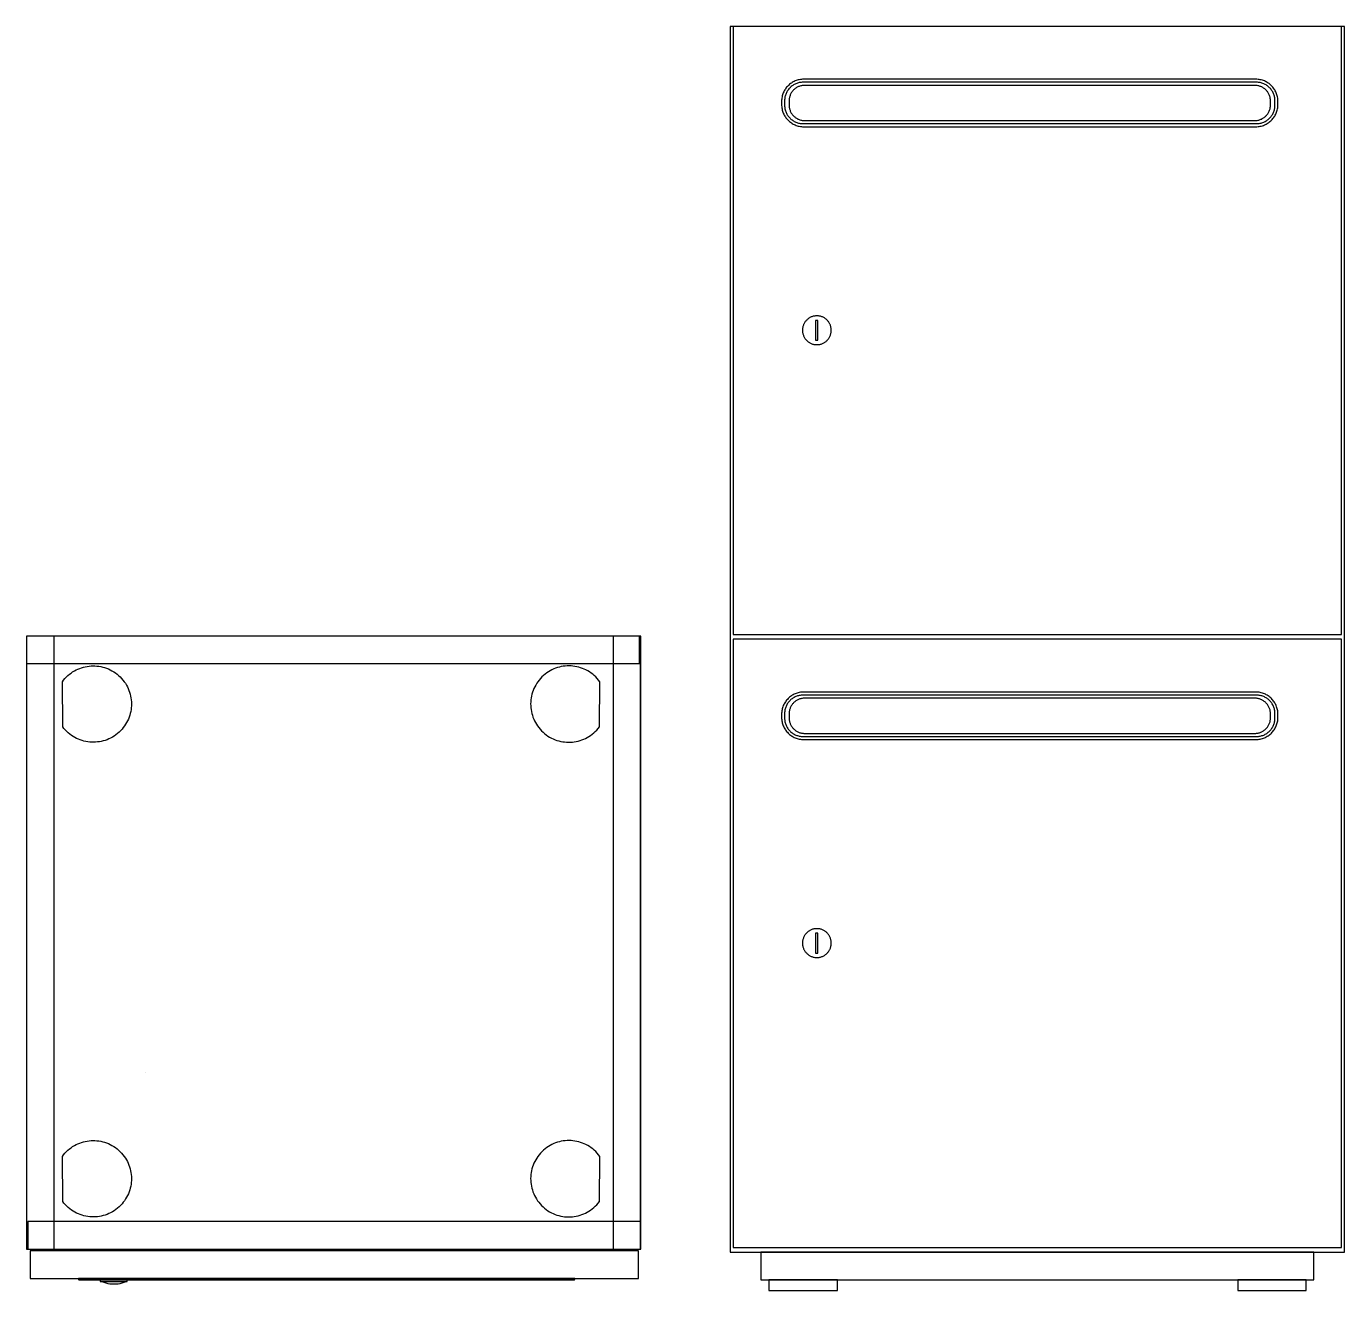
# Model space of a CAD drawing. Header units: millimetres. Extents: x 1075 to 13200, y 678 to 7235.
# Drawn here: x 3170 to 4030, y 5460 to 6285 of the extents above; entities that cross this region are included whole.
import ezdxf

# ---------------------------------------------------------------- set-up
doc = ezdxf.new("R2010")
doc.units = ezdxf.units.MM

msp = doc.modelspace()

# ---------------------------------------------------------------- linework, layer by layer
at = {"color": 0}
for points in [[(3570.6, 5886.94), (3169.6, 5886.94), (3169.6, 5486.94), (3570.6, 5486.94)], [(3187.7, 5886.94), (3169.7, 5886.94), (3169.7, 5486.94), (3187.7, 5486.94)], [(3569.7, 5886.94), (3169.7, 5886.94), (3169.7, 5869.14), (3569.7, 5869.14)], [(3187.64, 5886.94), (3169.7, 5886.94), (3169.7, 5487.02), (3187.64, 5487.02)], [(3570.53, 5887), (3552.53, 5887), (3552.53, 5487), (3570.53, 5487)], [(3570.6, 5886.94), (3552.6, 5886.94), (3552.6, 5486.94), (3570.6, 5486.94)], [(3193.08, 5857.32), (3193.91, 5858.41), (3194.79, 5859.44), (3195.72, 5860.41), (3196.69, 5861.32), (3197.69, 5862.17), (3198.74, 5862.96), (3199.81, 5863.69), (3200.92, 5864.36), (3202.05, 5864.97), (3203.21, 5865.51), (3204.4, 5866), (3205.6, 5866.42), (3206.82, 5866.78), (3208.06, 5867.07), (3209.31, 5867.31), (3210.57, 5867.48), (3211.83, 5867.58), (3213.1, 5867.62), (3214.37, 5867.6), (3215.65, 5867.51), (3216.91, 5867.36), (3218.17, 5867.14), (3219.42, 5866.86), (3220.66, 5866.51), (3221.89, 5866.1), (3223.1, 5865.62), (3224.28, 5865.07), (3225.45, 5864.46), (3226.59, 5863.78), (3227.7, 5863.03), (3228.79, 5862.21), (3229.83, 5861.33), (3230.83, 5860.39), (3231.77, 5859.41), (3232.64, 5858.39), (3233.45, 5857.33), (3234.2, 5856.25), (3234.88, 5855.13), (3235.5, 5853.98), (3236.05, 5852.82), (3236.54, 5851.62), (3236.96, 5850.41), (3237.33, 5849.19), (3237.62, 5847.95), (3237.86, 5846.7), (3238.03, 5845.44), (3238.13, 5844.17), (3238.17, 5842.9), (3238.15, 5841.63), (3238.06, 5840.36), (3237.91, 5839.1), (3237.7, 5837.85), (3237.42, 5836.6), (3237.07, 5835.37), (3236.67, 5834.15), (3236.2, 5832.96), (3235.66, 5831.78), (3235.06, 5830.63), (3234.4, 5829.5), (3233.67, 5828.4), (3232.87, 5827.33), (3232.02, 5826.3), (3231.09, 5825.31), (3230.11, 5824.35), (3229.07, 5823.45), (3228, 5822.62), (3226.9, 5821.86), (3225.77, 5821.16), (3224.61, 5820.53), (3223.43, 5819.96), (3222.23, 5819.46), (3221.01, 5819.03), (3219.78, 5818.66), (3218.53, 5818.36), (3217.28, 5818.13), (3216.01, 5817.96), (3214.74, 5817.85), (3213.47, 5817.81), (3212.2, 5817.83), (3210.94, 5817.92), (3209.67, 5818.07), (3208.42, 5818.28), (3207.18, 5818.56), (3205.95, 5818.9), (3204.74, 5819.31), (3203.55, 5819.77), (3202.38, 5820.3), (3201.24, 5820.89), (3200.12, 5821.54), (3199.04, 5822.26), (3197.98, 5823.03), (3196.96, 5823.87), (3195.98, 5824.76), (3195.04, 5825.72), (3194.15, 5826.74), (3193.3, 5827.82)], [(3543.83, 5857.32), (3542.99, 5858.41), (3542.11, 5859.44), (3541.19, 5860.41), (3540.22, 5861.32), (3539.21, 5862.17), (3538.17, 5862.96), (3537.1, 5863.69), (3535.99, 5864.36), (3534.85, 5864.97), (3533.69, 5865.51), (3532.51, 5866), (3531.31, 5866.42), (3530.08, 5866.78), (3528.85, 5867.07), (3527.6, 5867.31), (3526.34, 5867.48), (3525.07, 5867.58), (3523.8, 5867.62), (3522.53, 5867.6), (3521.26, 5867.51), (3520, 5867.36), (3518.74, 5867.14), (3517.49, 5866.86), (3516.24, 5866.51), (3515.02, 5866.1), (3513.81, 5865.62), (3512.62, 5865.07), (3511.46, 5864.46), (3510.32, 5863.78), (3509.2, 5863.03), (3508.12, 5862.21), (3507.07, 5861.33), (3506.07, 5860.39), (3505.14, 5859.41), (3504.26, 5858.39), (3503.45, 5857.33), (3502.71, 5856.25), (3502.03, 5855.13), (3501.41, 5853.98), (3500.86, 5852.82), (3500.37, 5851.62), (3499.94, 5850.41), (3499.58, 5849.19), (3499.28, 5847.95), (3499.05, 5846.7), (3498.88, 5845.44), (3498.78, 5844.17), (3498.74, 5842.9), (3498.76, 5841.63), (3498.84, 5840.36), (3498.99, 5839.1), (3499.21, 5837.85), (3499.49, 5836.6), (3499.83, 5835.37), (3500.24, 5834.15), (3500.71, 5832.96), (3501.25, 5831.78), (3501.85, 5830.63), (3502.51, 5829.5), (3503.24, 5828.4), (3504.03, 5827.33), (3504.89, 5826.3), (3505.81, 5825.31), (3506.8, 5824.35), (3507.84, 5823.45), (3508.91, 5822.62), (3510.01, 5821.86), (3511.14, 5821.16), (3512.29, 5820.53), (3513.47, 5819.96), (3514.67, 5819.46), (3515.89, 5819.03), (3517.13, 5818.66), (3518.37, 5818.36), (3519.63, 5818.13), (3520.9, 5817.96), (3522.16, 5817.85), (3523.44, 5817.81), (3524.71, 5817.83), (3525.97, 5817.92), (3527.23, 5818.07), (3528.49, 5818.28), (3529.73, 5818.56), (3530.95, 5818.9), (3532.16, 5819.31), (3533.35, 5819.77), (3534.52, 5820.3), (3535.67, 5820.89), (3536.78, 5821.54), (3537.87, 5822.26), (3538.92, 5823.03), (3539.94, 5823.87), (3540.92, 5824.76), (3541.86, 5825.72), (3542.76, 5826.74), (3543.61, 5827.82)], [(3193.08, 5547.5), (3193.91, 5548.59), (3194.79, 5549.62), (3195.72, 5550.59), (3196.69, 5551.5), (3197.69, 5552.35), (3198.74, 5553.14), (3199.81, 5553.87), (3200.92, 5554.54), (3202.05, 5555.15), (3203.21, 5555.69), (3204.4, 5556.18), (3205.6, 5556.6), (3206.82, 5556.96), (3208.06, 5557.25), (3209.31, 5557.48), (3210.57, 5557.65), (3211.83, 5557.76), (3213.1, 5557.8), (3214.37, 5557.78), (3215.65, 5557.69), (3216.91, 5557.54), (3218.17, 5557.32), (3219.42, 5557.04), (3220.66, 5556.69), (3221.89, 5556.28), (3223.1, 5555.8), (3224.28, 5555.25), (3225.45, 5554.63), (3226.59, 5553.95), (3227.7, 5553.2), (3228.79, 5552.39), (3229.83, 5551.5), (3230.83, 5550.56), (3231.77, 5549.58), (3232.64, 5548.56), (3233.45, 5547.51), (3234.2, 5546.42), (3234.88, 5545.31), (3235.5, 5544.16), (3236.05, 5542.99), (3236.54, 5541.8), (3236.96, 5540.59), (3237.33, 5539.37), (3237.62, 5538.13), (3237.86, 5536.87), (3238.03, 5535.61), (3238.13, 5534.35), (3238.17, 5533.08), (3238.15, 5531.81), (3238.06, 5530.54), (3237.91, 5529.28), (3237.7, 5528.02), (3237.42, 5526.78), (3237.07, 5525.55), (3236.67, 5524.33), (3236.2, 5523.13), (3235.66, 5521.96), (3235.06, 5520.8), (3234.4, 5519.68), (3233.67, 5518.58), (3232.87, 5517.51), (3232.02, 5516.48), (3231.09, 5515.49), (3230.11, 5514.53), (3229.07, 5513.63), (3228, 5512.8), (3226.9, 5512.03), (3225.77, 5511.34), (3224.61, 5510.7), (3223.43, 5510.14), (3222.23, 5509.64), (3221.01, 5509.21), (3219.78, 5508.84), (3218.53, 5508.54), (3217.28, 5508.31), (3216.01, 5508.13), (3214.74, 5508.03), (3213.47, 5507.99), (3212.2, 5508.01), (3210.94, 5508.1), (3209.67, 5508.25), (3208.42, 5508.46), (3207.18, 5508.74), (3205.95, 5509.08), (3204.74, 5509.48), (3203.55, 5509.95), (3202.38, 5510.48), (3201.24, 5511.07), (3200.12, 5511.72), (3199.04, 5512.43), (3197.98, 5513.21), (3196.96, 5514.04), (3195.98, 5514.94), (3195.04, 5515.9), (3194.15, 5516.92), (3193.3, 5517.99)], [(3543.83, 5547.5), (3542.99, 5548.59), (3542.11, 5549.62), (3541.19, 5550.59), (3540.22, 5551.5), (3539.21, 5552.35), (3538.17, 5553.14), (3537.1, 5553.87), (3535.99, 5554.54), (3534.85, 5555.15), (3533.69, 5555.69), (3532.51, 5556.18), (3531.31, 5556.6), (3530.08, 5556.96), (3528.85, 5557.25), (3527.6, 5557.48), (3526.34, 5557.65), (3525.07, 5557.76), (3523.8, 5557.8), (3522.53, 5557.78), (3521.26, 5557.69), (3520, 5557.54), (3518.74, 5557.32), (3517.49, 5557.04), (3516.24, 5556.69), (3515.02, 5556.28), (3513.81, 5555.8), (3512.62, 5555.25), (3511.46, 5554.63), (3510.32, 5553.95), (3509.2, 5553.2), (3508.12, 5552.39), (3507.07, 5551.5), (3506.07, 5550.56), (3505.14, 5549.58), (3504.26, 5548.56), (3503.45, 5547.51), (3502.71, 5546.42), (3502.03, 5545.31), (3501.41, 5544.16), (3500.86, 5542.99), (3500.37, 5541.8), (3499.94, 5540.59), (3499.58, 5539.37), (3499.28, 5538.13), (3499.05, 5536.87), (3498.88, 5535.61), (3498.78, 5534.35), (3498.74, 5533.08), (3498.76, 5531.81), (3498.84, 5530.54), (3498.99, 5529.28), (3499.21, 5528.02), (3499.49, 5526.78), (3499.83, 5525.55), (3500.24, 5524.33), (3500.71, 5523.13), (3501.25, 5521.96), (3501.85, 5520.8), (3502.51, 5519.68), (3503.24, 5518.58), (3504.03, 5517.51), (3504.89, 5516.48), (3505.81, 5515.49), (3506.8, 5514.53), (3507.84, 5513.63), (3508.91, 5512.8), (3510.01, 5512.03), (3511.14, 5511.34), (3512.29, 5510.7), (3513.47, 5510.14), (3514.67, 5509.64), (3515.89, 5509.21), (3517.13, 5508.84), (3518.37, 5508.54), (3519.63, 5508.31), (3520.9, 5508.13), (3522.16, 5508.03), (3523.44, 5507.99), (3524.71, 5508.01), (3525.97, 5508.1), (3527.23, 5508.25), (3528.49, 5508.46), (3529.73, 5508.74), (3530.95, 5509.08), (3532.16, 5509.48), (3533.35, 5509.95), (3534.52, 5510.48), (3535.67, 5511.07), (3536.78, 5511.72), (3537.87, 5512.43), (3538.92, 5513.21), (3539.94, 5514.04), (3540.92, 5514.94), (3541.86, 5515.9), (3542.76, 5516.92), (3543.61, 5517.99)], [(3570.6, 5504.94), (3170.6, 5504.94), (3170.6, 5486.94), (3570.6, 5486.94)], [(3569.04, 5485.85), (3172.04, 5485.85), (3172.04, 5467.85), (3569.04, 5467.85)], [(3527.54, 5467.88), (3203.55, 5467.88), (3203.55, 5467.42), (3203.55, 5467.39), (3203.56, 5467.36), (3203.56, 5467.34), (3203.56, 5467.31), (3203.57, 5467.29), (3203.58, 5467.26), (3203.58, 5467.24), (3203.59, 5467.21), (3203.6, 5467.19), (3203.62, 5467.17), (3203.63, 5467.15), (3203.64, 5467.13), (3203.66, 5467.1), (3203.67, 5467.09), (3203.69, 5467.07), (3203.71, 5467.05), (3203.72, 5467.03), (3203.74, 5467.01), (3203.76, 5467), (3203.78, 5466.98), (3203.8, 5466.97), (3203.82, 5466.96), (3203.85, 5466.95), (3203.87, 5466.94), (3203.89, 5466.93), (3203.92, 5466.92), (3203.94, 5466.91), (3203.97, 5466.91), (3203.99, 5466.9), (3204.02, 5466.9), (3204.05, 5466.9), (3204.07, 5466.9), (3527.02, 5466.9), (3527.04, 5466.9), (3527.07, 5466.9), (3527.1, 5466.9), (3527.12, 5466.91), (3527.15, 5466.91), (3527.17, 5466.92), (3527.2, 5466.93), (3527.22, 5466.94), (3527.24, 5466.95), (3527.26, 5466.96), (3527.29, 5466.97), (3527.31, 5466.98), (3527.33, 5467), (3527.35, 5467.01), (3527.37, 5467.03), (3527.38, 5467.05), (3527.4, 5467.07), (3527.42, 5467.09), (3527.43, 5467.1), (3527.45, 5467.13), (3527.46, 5467.15), (3527.47, 5467.17), (3527.49, 5467.19), (3527.49, 5467.21), (3527.5, 5467.24), (3527.51, 5467.26), (3527.52, 5467.29), (3527.53, 5467.31), (3527.53, 5467.34), (3527.53, 5467.36), (3527.53, 5467.39), (3527.54, 5467.42)], [(3235.33, 5466.91), (3217.81, 5466.91), (3217.81, 5465.76), (3235.33, 5465.76)]]:
    msp.add_lwpolyline(points, close=True, dxfattribs=at)
msp.add_lwpolyline([(3218.79, 5465.76), (3220.06, 5465.3), (3221.36, 5464.91), (3222.67, 5464.61), (3224.01, 5464.4), (3225.36, 5464.27), (3226.71, 5464.22), (3228.06, 5464.26), (3229.41, 5464.39), (3230.74, 5464.6), (3232.06, 5464.9), (3233.36, 5465.28), (3234.63, 5465.74)], dxfattribs=at)
for points in [[(4029.99, 6285.05, 0), (3628.99, 6285.05, 0), (3628.99, 5485.05, 0), (4029.99, 5485.05, 0)], [(4027.99, 6285.05, 0), (3630.99, 6285.05, 0), (3630.99, 5888.05, 0), (4027.99, 5888.05, 0)], [(3986.49, 6236.03, 0), (3986.47, 6236.77, 0), (3986.41, 6237.51, 0), (3986.32, 6238.23, 0), (3986.19, 6238.95, 0), (3986.03, 6239.65, 0), (3985.83, 6240.34, 0), (3985.61, 6241.01, 0), (3985.35, 6241.67, 0), (3985.05, 6242.32, 0), (3984.73, 6242.94, 0), (3984.38, 6243.55, 0), (3984.01, 6244.14, 0), (3983.6, 6244.71, 0), (3983.17, 6245.26, 0), (3982.71, 6245.79, 0), (3982.23, 6246.29, 0), (3981.73, 6246.77, 0), (3981.2, 6247.23, 0), (3980.65, 6247.66, 0), (3980.08, 6248.06, 0), (3979.49, 6248.44, 0), (3978.88, 6248.79, 0), (3978.26, 6249.11, 0), (3977.62, 6249.4, 0), (3976.96, 6249.66, 0), (3976.28, 6249.89, 0), (3975.59, 6250.09, 0), (3974.89, 6250.25, 0), (3974.18, 6250.38, 0), (3973.45, 6250.47, 0), (3972.71, 6250.53, 0), (3971.97, 6250.55, 0), (3677.01, 6250.55, 0), (3676.26, 6250.53, 0), (3675.52, 6250.47, 0), (3674.8, 6250.38, 0), (3674.08, 6250.25, 0), (3673.38, 6250.09, 0), (3672.69, 6249.89, 0), (3672.02, 6249.66, 0), (3671.36, 6249.4, 0), (3670.72, 6249.11, 0), (3670.09, 6248.79, 0), (3669.48, 6248.44, 0), (3668.89, 6248.06, 0), (3668.32, 6247.66, 0), (3667.77, 6247.23, 0), (3667.25, 6246.77, 0), (3666.74, 6246.29, 0), (3666.26, 6245.79, 0), (3665.81, 6245.26, 0), (3665.37, 6244.71, 0), (3664.97, 6244.14, 0), (3664.59, 6243.55, 0), (3664.24, 6242.94, 0), (3663.92, 6242.32, 0), (3663.63, 6241.67, 0), (3663.37, 6241.01, 0), (3663.14, 6240.34, 0), (3662.95, 6239.65, 0), (3662.78, 6238.95, 0), (3662.65, 6238.23, 0), (3662.56, 6237.51, 0), (3662.51, 6236.77, 0), (3662.49, 6236.03, 0), (3662.49, 6234.07, 0), (3662.51, 6233.32, 0), (3662.56, 6232.58, 0), (3662.65, 6231.86, 0), (3662.78, 6231.14, 0), (3662.95, 6230.44, 0), (3663.14, 6229.75, 0), (3663.37, 6229.08, 0), (3663.63, 6228.42, 0), (3663.92, 6227.77, 0), (3664.24, 6227.15, 0), (3664.59, 6226.54, 0), (3664.97, 6225.95, 0), (3665.37, 6225.38, 0), (3665.81, 6224.83, 0), (3666.26, 6224.31, 0), (3666.74, 6223.8, 0), (3667.25, 6223.32, 0), (3667.77, 6222.86, 0), (3668.32, 6222.43, 0), (3668.89, 6222.03, 0), (3669.48, 6221.65, 0), (3670.09, 6221.3, 0), (3670.72, 6220.98, 0), (3671.36, 6220.69, 0), (3672.02, 6220.43, 0), (3672.69, 6220.2, 0), (3673.38, 6220, 0), (3674.08, 6219.84, 0), (3674.8, 6219.71, 0), (3675.52, 6219.62, 0), (3676.26, 6219.56, 0), (3677.01, 6219.55, 0), (3971.97, 6219.55, 0), (3972.71, 6219.56, 0), (3973.45, 6219.62, 0), (3974.18, 6219.71, 0), (3974.89, 6219.84, 0), (3975.59, 6220, 0), (3976.28, 6220.2, 0), (3976.96, 6220.43, 0), (3977.62, 6220.69, 0), (3978.26, 6220.98, 0), (3978.88, 6221.3, 0), (3979.49, 6221.65, 0), (3980.08, 6222.03, 0), (3980.65, 6222.43, 0), (3981.2, 6222.86, 0), (3981.73, 6223.32, 0), (3982.23, 6223.8, 0), (3982.71, 6224.31, 0), (3983.17, 6224.83, 0), (3983.6, 6225.38, 0), (3984.01, 6225.95, 0), (3984.38, 6226.54, 0), (3984.73, 6227.15, 0), (3985.05, 6227.77, 0), (3985.35, 6228.42, 0), (3985.61, 6229.08, 0), (3985.83, 6229.75, 0), (3986.03, 6230.44, 0), (3986.19, 6231.14, 0), (3986.32, 6231.86, 0), (3986.41, 6232.58, 0), (3986.47, 6233.32, 0), (3986.49, 6234.07, 0)], [(3984.49, 6236.55, 0), (3984.47, 6237.16, 0), (3984.42, 6237.77, 0), (3984.35, 6238.37, 0), (3984.24, 6238.96, 0), (3984.11, 6239.54, 0), (3983.95, 6240.11, 0), (3983.76, 6240.67, 0), (3983.54, 6241.21, 0), (3983.3, 6241.75, 0), (3983.04, 6242.26, 0), (3982.75, 6242.77, 0), (3982.44, 6243.25, 0), (3982.1, 6243.72, 0), (3981.74, 6244.18, 0), (3981.37, 6244.61, 0), (3980.97, 6245.03, 0), (3980.55, 6245.43, 0), (3980.12, 6245.8, 0), (3979.66, 6246.16, 0), (3979.19, 6246.49, 0), (3978.71, 6246.81, 0), (3978.2, 6247.1, 0), (3977.69, 6247.36, 0), (3977.15, 6247.6, 0), (3976.61, 6247.82, 0), (3976.05, 6248.01, 0), (3975.48, 6248.17, 0), (3974.9, 6248.3, 0), (3974.31, 6248.41, 0), (3973.71, 6248.48, 0), (3973.1, 6248.53, 0), (3972.49, 6248.55, 0), (3676.49, 6248.55, 0), (3675.87, 6248.53, 0), (3675.26, 6248.48, 0), (3674.66, 6248.41, 0), (3674.07, 6248.3, 0), (3673.49, 6248.17, 0), (3672.92, 6248.01, 0), (3672.36, 6247.82, 0), (3671.82, 6247.6, 0), (3671.29, 6247.36, 0), (3670.77, 6247.1, 0), (3670.27, 6246.81, 0), (3669.78, 6246.49, 0), (3669.31, 6246.16, 0), (3668.86, 6245.8, 0), (3668.42, 6245.43, 0), (3668, 6245.03, 0), (3667.61, 6244.61, 0), (3667.23, 6244.18, 0), (3666.87, 6243.72, 0), (3666.54, 6243.25, 0), (3666.23, 6242.77, 0), (3665.94, 6242.26, 0), (3665.67, 6241.75, 0), (3665.43, 6241.21, 0), (3665.22, 6240.67, 0), (3665.03, 6240.11, 0), (3664.86, 6239.54, 0), (3664.73, 6238.96, 0), (3664.63, 6238.37, 0), (3664.55, 6237.77, 0), (3664.5, 6237.16, 0), (3664.49, 6236.55, 0), (3664.49, 6233.55, 0), (3664.5, 6232.93, 0), (3664.55, 6232.32, 0), (3664.63, 6231.72, 0), (3664.73, 6231.13, 0), (3664.86, 6230.55, 0), (3665.03, 6229.98, 0), (3665.22, 6229.42, 0), (3665.43, 6228.88, 0), (3665.67, 6228.35, 0), (3665.94, 6227.83, 0), (3666.23, 6227.33, 0), (3666.54, 6226.84, 0), (3666.87, 6226.37, 0), (3667.23, 6225.91, 0), (3667.61, 6225.48, 0), (3668, 6225.06, 0), (3668.42, 6224.66, 0), (3668.86, 6224.29, 0), (3669.31, 6223.93, 0), (3669.78, 6223.6, 0), (3670.27, 6223.28, 0), (3670.77, 6222.99, 0), (3671.29, 6222.73, 0), (3671.82, 6222.49, 0), (3672.36, 6222.27, 0), (3672.92, 6222.09, 0), (3673.49, 6221.92, 0), (3674.07, 6221.79, 0), (3674.66, 6221.68, 0), (3675.26, 6221.61, 0), (3675.87, 6221.56, 0), (3676.49, 6221.55, 0), (3972.49, 6221.55, 0), (3973.1, 6221.56, 0), (3973.71, 6221.61, 0), (3974.31, 6221.68, 0), (3974.9, 6221.79, 0), (3975.48, 6221.92, 0), (3976.05, 6222.09, 0), (3976.61, 6222.27, 0), (3977.15, 6222.49, 0), (3977.69, 6222.73, 0), (3978.2, 6222.99, 0), (3978.71, 6223.28, 0), (3979.19, 6223.6, 0), (3979.66, 6223.93, 0), (3980.12, 6224.29, 0), (3980.55, 6224.66, 0), (3980.97, 6225.06, 0), (3981.37, 6225.48, 0), (3981.74, 6225.91, 0), (3982.1, 6226.37, 0), (3982.44, 6226.84, 0), (3982.75, 6227.33, 0), (3983.04, 6227.83, 0), (3983.3, 6228.35, 0), (3983.54, 6228.88, 0), (3983.76, 6229.42, 0), (3983.95, 6229.98, 0), (3984.11, 6230.55, 0), (3984.24, 6231.13, 0), (3984.35, 6231.72, 0), (3984.42, 6232.32, 0), (3984.47, 6232.93, 0), (3984.49, 6233.55, 0)], [(3981.6, 6236.35, 0), (3981.58, 6236.87, 0), (3981.54, 6237.39, 0), (3981.48, 6237.9, 0), (3981.39, 6238.4, 0), (3981.28, 6238.89, 0), (3981.14, 6239.37, 0), (3980.98, 6239.84, 0), (3980.8, 6240.31, 0), (3980.59, 6240.76, 0), (3980.37, 6241.19, 0), (3980.12, 6241.62, 0), (3979.86, 6242.03, 0), (3979.57, 6242.43, 0), (3979.27, 6242.81, 0), (3978.95, 6243.18, 0), (3978.62, 6243.54, 0), (3978.26, 6243.87, 0), (3977.9, 6244.19, 0), (3977.51, 6244.49, 0), (3977.11, 6244.78, 0), (3976.7, 6245.04, 0), (3976.27, 6245.29, 0), (3975.84, 6245.51, 0), (3975.39, 6245.72, 0), (3974.92, 6245.9, 0), (3974.45, 6246.06, 0), (3973.97, 6246.2, 0), (3973.48, 6246.31, 0), (3972.98, 6246.4, 0), (3972.47, 6246.46, 0), (3971.95, 6246.5, 0), (3971.43, 6246.52, 0), (3677.54, 6246.52, 0), (3677.02, 6246.5, 0), (3676.5, 6246.46, 0), (3676, 6246.4, 0), (3675.5, 6246.31, 0), (3675, 6246.2, 0), (3674.52, 6246.06, 0), (3674.05, 6245.9, 0), (3673.59, 6245.72, 0), (3673.14, 6245.51, 0), (3672.7, 6245.29, 0), (3672.27, 6245.04, 0), (3671.86, 6244.78, 0), (3671.46, 6244.49, 0), (3671.08, 6244.19, 0), (3670.71, 6243.87, 0), (3670.36, 6243.54, 0), (3670.02, 6243.18, 0), (3669.7, 6242.81, 0), (3669.4, 6242.43, 0), (3669.12, 6242.03, 0), (3668.85, 6241.62, 0), (3668.61, 6241.19, 0), (3668.38, 6240.76, 0), (3668.18, 6240.31, 0), (3668, 6239.84, 0), (3667.84, 6239.37, 0), (3667.7, 6238.89, 0), (3667.58, 6238.4, 0), (3667.5, 6237.9, 0), (3667.43, 6237.39, 0), (3667.39, 6236.87, 0), (3667.38, 6236.35, 0), (3667.38, 6233.74, 0), (3667.39, 6233.22, 0), (3667.43, 6232.7, 0), (3667.5, 6232.19, 0), (3667.58, 6231.69, 0), (3667.7, 6231.2, 0), (3667.84, 6230.72, 0), (3668, 6230.25, 0), (3668.18, 6229.79, 0), (3668.38, 6229.33, 0), (3668.61, 6228.9, 0), (3668.85, 6228.47, 0), (3669.12, 6228.06, 0), (3669.4, 6227.66, 0), (3669.7, 6227.28, 0), (3670.02, 6226.91, 0), (3670.36, 6226.55, 0), (3670.71, 6226.22, 0), (3671.08, 6225.9, 0), (3671.46, 6225.6, 0), (3671.86, 6225.31, 0), (3672.27, 6225.05, 0), (3672.7, 6224.8, 0), (3673.14, 6224.58, 0), (3673.59, 6224.37, 0), (3674.05, 6224.19, 0), (3674.52, 6224.03, 0), (3675, 6223.9, 0), (3675.5, 6223.78, 0), (3676, 6223.69, 0), (3676.5, 6223.63, 0), (3677.02, 6223.59, 0), (3677.54, 6223.58, 0), (3971.43, 6223.58, 0), (3971.95, 6223.59, 0), (3972.47, 6223.63, 0), (3972.98, 6223.69, 0), (3973.48, 6223.78, 0), (3973.97, 6223.9, 0), (3974.45, 6224.03, 0), (3974.92, 6224.19, 0), (3975.39, 6224.37, 0), (3975.84, 6224.58, 0), (3976.27, 6224.8, 0), (3976.7, 6225.05, 0), (3977.11, 6225.31, 0), (3977.51, 6225.6, 0), (3977.9, 6225.9, 0), (3978.26, 6226.22, 0), (3978.62, 6226.55, 0), (3978.95, 6226.91, 0), (3979.27, 6227.28, 0), (3979.57, 6227.66, 0), (3979.86, 6228.06, 0), (3980.12, 6228.47, 0), (3980.37, 6228.9, 0), (3980.59, 6229.33, 0), (3980.8, 6229.79, 0), (3980.98, 6230.25, 0), (3981.14, 6230.72, 0), (3981.28, 6231.2, 0), (3981.39, 6231.69, 0), (3981.48, 6232.19, 0), (3981.54, 6232.7, 0), (3981.58, 6233.22, 0), (3981.6, 6233.74, 0)], [(3694.94, 6086.7, 0.48), (3694.92, 6087.18, 0.48), (3694.89, 6087.66, 0.48), (3694.83, 6088.13, 0.48), (3694.75, 6088.59, 0.48), (3694.64, 6089.05, 0.48), (3694.51, 6089.49, 0.48), (3694.37, 6089.93, 0.48), (3694.2, 6090.36, 0.48), (3694.01, 6090.77, 0.48), (3693.8, 6091.18, 0.48), (3693.57, 6091.57, 0.48), (3693.33, 6091.95, 0.48), (3693.07, 6092.32, 0.48), (3692.79, 6092.68, 0.48), (3692.49, 6093.02, 0.48), (3692.18, 6093.35, 0.48), (3691.85, 6093.66, 0.48), (3691.51, 6093.95, 0.48), (3691.16, 6094.23, 0.48), (3690.79, 6094.5, 0.48), (3690.41, 6094.74, 0.48), (3690.01, 6094.97, 0.48), (3689.61, 6095.17, 0.48), (3689.19, 6095.36, 0.48), (3688.76, 6095.53, 0.48), (3688.33, 6095.68, 0.48), (3687.88, 6095.81, 0.48), (3687.43, 6095.91, 0.48), (3686.96, 6095.99, 0.48), (3686.49, 6096.05, 0.48), (3686.02, 6096.09, 0.48), (3685.53, 6096.1, 0.48), (3685.05, 6096.09, 0.48), (3684.57, 6096.05, 0.48), (3684.1, 6095.99, 0.48), (3683.64, 6095.91, 0.48), (3683.18, 6095.81, 0.48), (3682.74, 6095.68, 0.48), (3682.3, 6095.53, 0.48), (3681.87, 6095.36, 0.48), (3681.46, 6095.17, 0.48), (3681.05, 6094.97, 0.48), (3680.66, 6094.74, 0.48), (3680.28, 6094.5, 0.48), (3679.91, 6094.23, 0.48), (3679.55, 6093.95, 0.48), (3679.21, 6093.66, 0.48), (3678.88, 6093.35, 0.48), (3678.57, 6093.02, 0.48), (3678.28, 6092.68, 0.48), (3678, 6092.32, 0.48), (3677.74, 6091.95, 0.48), (3677.49, 6091.57, 0.48), (3677.26, 6091.18, 0.48), (3677.06, 6090.77, 0.48), (3676.87, 6090.36, 0.48), (3676.7, 6089.93, 0.48), (3676.55, 6089.49, 0.48), (3676.42, 6089.05, 0.48), (3676.32, 6088.59, 0.48), (3676.24, 6088.13, 0.48), (3676.18, 6087.66, 0.48), (3676.14, 6087.18, 0.48), (3676.13, 6086.7, 0.48), (3676.14, 6086.22, 0.48), (3676.18, 6085.74, 0.48), (3676.24, 6085.27, 0.48), (3676.32, 6084.8, 0.48), (3676.42, 6084.35, 0.48), (3676.55, 6083.9, 0.48), (3676.7, 6083.47, 0.48), (3676.87, 6083.04, 0.48), (3677.06, 6082.62, 0.48), (3677.26, 6082.22, 0.48), (3677.49, 6081.82, 0.48), (3677.74, 6081.44, 0.48), (3678, 6081.07, 0.48), (3678.28, 6080.72, 0.48), (3678.57, 6080.38, 0.48), (3678.88, 6080.05, 0.48), (3679.21, 6079.74, 0.48), (3679.55, 6079.44, 0.48), (3679.91, 6079.16, 0.48), (3680.28, 6078.9, 0.48), (3680.66, 6078.66, 0.48), (3681.05, 6078.43, 0.48), (3681.46, 6078.22, 0.48), (3681.87, 6078.03, 0.48), (3682.3, 6077.87, 0.48), (3682.74, 6077.72, 0.48), (3683.18, 6077.59, 0.48), (3683.64, 6077.49, 0.48), (3684.1, 6077.4, 0.48), (3684.57, 6077.34, 0.48), (3685.05, 6077.31, 0.48), (3685.53, 6077.29, 0.48), (3686.02, 6077.31, 0.48), (3686.49, 6077.34, 0.48), (3686.96, 6077.4, 0.48), (3687.43, 6077.49, 0.48), (3687.88, 6077.59, 0.48), (3688.33, 6077.72, 0.48), (3688.76, 6077.87, 0.48), (3689.19, 6078.03, 0.48), (3689.61, 6078.22, 0.48), (3690.01, 6078.43, 0.48), (3690.41, 6078.66, 0.48), (3690.79, 6078.9, 0.48), (3691.16, 6079.16, 0.48), (3691.51, 6079.44, 0.48), (3691.85, 6079.74, 0.48), (3692.18, 6080.05, 0.48), (3692.49, 6080.38, 0.48), (3692.79, 6080.72, 0.48), (3693.07, 6081.07, 0.48), (3693.33, 6081.44, 0.48), (3693.57, 6081.82, 0.48), (3693.8, 6082.22, 0.48), (3694.01, 6082.62, 0.48), (3694.2, 6083.04, 0.48), (3694.37, 6083.47, 0.48), (3694.51, 6083.9, 0.48), (3694.64, 6084.35, 0.48), (3694.75, 6084.8, 0.48), (3694.83, 6085.27, 0.48), (3694.89, 6085.74, 0.48), (3694.92, 6086.22, 0.48)], [(3686.26, 6093.17, 0.48), (3684.67, 6093.17, 0.48), (3684.67, 6080.13, 0.48), (3686.26, 6080.13, 0.48)], [(4027.99, 5885.05, 0), (3630.99, 5885.05, 0), (3630.99, 5488.05, 0), (4027.99, 5488.05, 0)], [(3986.49, 5836.03, 0), (3986.47, 5836.77, 0), (3986.41, 5837.51, 0), (3986.32, 5838.23, 0), (3986.19, 5838.95, 0), (3986.03, 5839.65, 0), (3985.83, 5840.34, 0), (3985.61, 5841.01, 0), (3985.35, 5841.67, 0), (3985.05, 5842.32, 0), (3984.73, 5842.94, 0), (3984.38, 5843.55, 0), (3984.01, 5844.14, 0), (3983.6, 5844.71, 0), (3983.17, 5845.26, 0), (3982.71, 5845.79, 0), (3982.23, 5846.29, 0), (3981.73, 5846.77, 0), (3981.2, 5847.23, 0), (3980.65, 5847.66, 0), (3980.08, 5848.06, 0), (3979.49, 5848.44, 0), (3978.88, 5848.79, 0), (3978.26, 5849.11, 0), (3977.62, 5849.4, 0), (3976.96, 5849.66, 0), (3976.28, 5849.89, 0), (3975.59, 5850.09, 0), (3974.89, 5850.25, 0), (3974.18, 5850.38, 0), (3973.45, 5850.47, 0), (3972.71, 5850.53, 0), (3971.97, 5850.55, 0), (3677.01, 5850.55, 0), (3676.26, 5850.53, 0), (3675.52, 5850.47, 0), (3674.8, 5850.38, 0), (3674.08, 5850.25, 0), (3673.38, 5850.09, 0), (3672.69, 5849.89, 0), (3672.02, 5849.66, 0), (3671.36, 5849.4, 0), (3670.72, 5849.11, 0), (3670.09, 5848.79, 0), (3669.48, 5848.44, 0), (3668.89, 5848.06, 0), (3668.32, 5847.66, 0), (3667.77, 5847.23, 0), (3667.25, 5846.77, 0), (3666.74, 5846.29, 0), (3666.26, 5845.79, 0), (3665.81, 5845.26, 0), (3665.37, 5844.71, 0), (3664.97, 5844.14, 0), (3664.59, 5843.55, 0), (3664.24, 5842.94, 0), (3663.92, 5842.32, 0), (3663.63, 5841.67, 0), (3663.37, 5841.01, 0), (3663.14, 5840.34, 0), (3662.95, 5839.65, 0), (3662.78, 5838.95, 0), (3662.65, 5838.23, 0), (3662.56, 5837.51, 0), (3662.51, 5836.77, 0), (3662.49, 5836.03, 0), (3662.49, 5834.07, 0), (3662.51, 5833.32, 0), (3662.56, 5832.58, 0), (3662.65, 5831.86, 0), (3662.78, 5831.14, 0), (3662.95, 5830.44, 0), (3663.14, 5829.75, 0), (3663.37, 5829.08, 0), (3663.63, 5828.42, 0), (3663.92, 5827.77, 0), (3664.24, 5827.15, 0), (3664.59, 5826.54, 0), (3664.97, 5825.95, 0), (3665.37, 5825.38, 0), (3665.81, 5824.83, 0), (3666.26, 5824.31, 0), (3666.74, 5823.8, 0), (3667.25, 5823.32, 0), (3667.77, 5822.86, 0), (3668.32, 5822.43, 0), (3668.89, 5822.03, 0), (3669.48, 5821.65, 0), (3670.09, 5821.3, 0), (3670.72, 5820.98, 0), (3671.36, 5820.69, 0), (3672.02, 5820.43, 0), (3672.69, 5820.2, 0), (3673.38, 5820, 0), (3674.08, 5819.84, 0), (3674.8, 5819.71, 0), (3675.52, 5819.62, 0), (3676.26, 5819.56, 0), (3677.01, 5819.55, 0), (3971.97, 5819.55, 0), (3972.71, 5819.56, 0), (3973.45, 5819.62, 0), (3974.18, 5819.71, 0), (3974.89, 5819.84, 0), (3975.59, 5820, 0), (3976.28, 5820.2, 0), (3976.96, 5820.43, 0), (3977.62, 5820.69, 0), (3978.26, 5820.98, 0), (3978.88, 5821.3, 0), (3979.49, 5821.65, 0), (3980.08, 5822.03, 0), (3980.65, 5822.43, 0), (3981.2, 5822.86, 0), (3981.73, 5823.32, 0), (3982.23, 5823.8, 0), (3982.71, 5824.31, 0), (3983.17, 5824.83, 0), (3983.6, 5825.38, 0), (3984.01, 5825.95, 0), (3984.38, 5826.54, 0), (3984.73, 5827.15, 0), (3985.05, 5827.77, 0), (3985.35, 5828.42, 0), (3985.61, 5829.08, 0), (3985.83, 5829.75, 0), (3986.03, 5830.44, 0), (3986.19, 5831.14, 0), (3986.32, 5831.86, 0), (3986.41, 5832.58, 0), (3986.47, 5833.32, 0), (3986.49, 5834.07, 0)], [(3984.49, 5836.55, 0), (3984.47, 5837.16, 0), (3984.42, 5837.77, 0), (3984.35, 5838.37, 0), (3984.24, 5838.96, 0), (3984.11, 5839.54, 0), (3983.95, 5840.11, 0), (3983.76, 5840.67, 0), (3983.54, 5841.21, 0), (3983.3, 5841.75, 0), (3983.04, 5842.26, 0), (3982.75, 5842.77, 0), (3982.44, 5843.25, 0), (3982.1, 5843.72, 0), (3981.74, 5844.18, 0), (3981.37, 5844.61, 0), (3980.97, 5845.03, 0), (3980.55, 5845.43, 0), (3980.12, 5845.8, 0), (3979.66, 5846.16, 0), (3979.19, 5846.49, 0), (3978.71, 5846.81, 0), (3978.2, 5847.1, 0), (3977.69, 5847.36, 0), (3977.15, 5847.6, 0), (3976.61, 5847.82, 0), (3976.05, 5848.01, 0), (3975.48, 5848.17, 0), (3974.9, 5848.3, 0), (3974.31, 5848.41, 0), (3973.71, 5848.48, 0), (3973.1, 5848.53, 0), (3972.49, 5848.55, 0), (3676.49, 5848.55, 0), (3675.87, 5848.53, 0), (3675.26, 5848.48, 0), (3674.66, 5848.41, 0), (3674.07, 5848.3, 0), (3673.49, 5848.17, 0), (3672.92, 5848.01, 0), (3672.36, 5847.82, 0), (3671.82, 5847.6, 0), (3671.29, 5847.36, 0), (3670.77, 5847.1, 0), (3670.27, 5846.81, 0), (3669.78, 5846.49, 0), (3669.31, 5846.16, 0), (3668.86, 5845.8, 0), (3668.42, 5845.43, 0), (3668, 5845.03, 0), (3667.61, 5844.61, 0), (3667.23, 5844.18, 0), (3666.87, 5843.72, 0), (3666.54, 5843.25, 0), (3666.23, 5842.77, 0), (3665.94, 5842.26, 0), (3665.67, 5841.75, 0), (3665.43, 5841.21, 0), (3665.22, 5840.67, 0), (3665.03, 5840.11, 0), (3664.86, 5839.54, 0), (3664.73, 5838.96, 0), (3664.63, 5838.37, 0), (3664.55, 5837.77, 0), (3664.5, 5837.16, 0), (3664.49, 5836.55, 0), (3664.49, 5833.55, 0), (3664.5, 5832.93, 0), (3664.55, 5832.32, 0), (3664.63, 5831.72, 0), (3664.73, 5831.13, 0), (3664.86, 5830.55, 0), (3665.03, 5829.98, 0), (3665.22, 5829.42, 0), (3665.43, 5828.88, 0), (3665.67, 5828.35, 0), (3665.94, 5827.83, 0), (3666.23, 5827.33, 0), (3666.54, 5826.84, 0), (3666.87, 5826.37, 0), (3667.23, 5825.91, 0), (3667.61, 5825.48, 0), (3668, 5825.06, 0), (3668.42, 5824.66, 0), (3668.86, 5824.29, 0), (3669.31, 5823.93, 0), (3669.78, 5823.6, 0), (3670.27, 5823.28, 0), (3670.77, 5822.99, 0), (3671.29, 5822.73, 0), (3671.82, 5822.49, 0), (3672.36, 5822.27, 0), (3672.92, 5822.09, 0), (3673.49, 5821.92, 0), (3674.07, 5821.79, 0), (3674.66, 5821.68, 0), (3675.26, 5821.61, 0), (3675.87, 5821.56, 0), (3676.49, 5821.55, 0), (3972.49, 5821.55, 0), (3973.1, 5821.56, 0), (3973.71, 5821.61, 0), (3974.31, 5821.68, 0), (3974.9, 5821.79, 0), (3975.48, 5821.92, 0), (3976.05, 5822.09, 0), (3976.61, 5822.27, 0), (3977.15, 5822.49, 0), (3977.69, 5822.73, 0), (3978.2, 5822.99, 0), (3978.71, 5823.28, 0), (3979.19, 5823.6, 0), (3979.66, 5823.93, 0), (3980.12, 5824.29, 0), (3980.55, 5824.66, 0), (3980.97, 5825.06, 0), (3981.37, 5825.48, 0), (3981.74, 5825.91, 0), (3982.1, 5826.37, 0), (3982.44, 5826.84, 0), (3982.75, 5827.33, 0), (3983.04, 5827.83, 0), (3983.3, 5828.35, 0), (3983.54, 5828.88, 0), (3983.76, 5829.42, 0), (3983.95, 5829.98, 0), (3984.11, 5830.55, 0), (3984.24, 5831.13, 0), (3984.35, 5831.72, 0), (3984.42, 5832.32, 0), (3984.47, 5832.93, 0), (3984.49, 5833.55, 0)], [(3981.6, 5836.35, 0), (3981.58, 5836.87, 0), (3981.54, 5837.39, 0), (3981.48, 5837.9, 0), (3981.39, 5838.4, 0), (3981.28, 5838.89, 0), (3981.14, 5839.37, 0), (3980.98, 5839.84, 0), (3980.8, 5840.31, 0), (3980.59, 5840.76, 0), (3980.37, 5841.19, 0), (3980.12, 5841.62, 0), (3979.86, 5842.03, 0), (3979.57, 5842.43, 0), (3979.27, 5842.81, 0), (3978.95, 5843.18, 0), (3978.62, 5843.54, 0), (3978.26, 5843.87, 0), (3977.9, 5844.19, 0), (3977.51, 5844.49, 0), (3977.11, 5844.78, 0), (3976.7, 5845.04, 0), (3976.27, 5845.29, 0), (3975.84, 5845.51, 0), (3975.39, 5845.72, 0), (3974.92, 5845.9, 0), (3974.45, 5846.06, 0), (3973.97, 5846.2, 0), (3973.48, 5846.31, 0), (3972.98, 5846.4, 0), (3972.47, 5846.46, 0), (3971.95, 5846.5, 0), (3971.43, 5846.52, 0), (3677.54, 5846.52, 0), (3677.02, 5846.5, 0), (3676.5, 5846.46, 0), (3676, 5846.4, 0), (3675.5, 5846.31, 0), (3675, 5846.2, 0), (3674.52, 5846.06, 0), (3674.05, 5845.9, 0), (3673.59, 5845.72, 0), (3673.14, 5845.51, 0), (3672.7, 5845.29, 0), (3672.27, 5845.04, 0), (3671.86, 5844.78, 0), (3671.46, 5844.49, 0), (3671.08, 5844.19, 0), (3670.71, 5843.87, 0), (3670.36, 5843.54, 0), (3670.02, 5843.18, 0), (3669.7, 5842.81, 0), (3669.4, 5842.43, 0), (3669.12, 5842.03, 0), (3668.85, 5841.62, 0), (3668.61, 5841.19, 0), (3668.38, 5840.76, 0), (3668.18, 5840.31, 0), (3668, 5839.84, 0), (3667.84, 5839.37, 0), (3667.7, 5838.89, 0), (3667.58, 5838.4, 0), (3667.5, 5837.9, 0), (3667.43, 5837.39, 0), (3667.39, 5836.87, 0), (3667.38, 5836.35, 0), (3667.38, 5833.74, 0), (3667.39, 5833.22, 0), (3667.43, 5832.7, 0), (3667.5, 5832.19, 0), (3667.58, 5831.69, 0), (3667.7, 5831.2, 0), (3667.84, 5830.72, 0), (3668, 5830.25, 0), (3668.18, 5829.79, 0), (3668.38, 5829.33, 0), (3668.61, 5828.9, 0), (3668.85, 5828.47, 0), (3669.12, 5828.06, 0), (3669.4, 5827.66, 0), (3669.7, 5827.28, 0), (3670.02, 5826.91, 0), (3670.36, 5826.55, 0), (3670.71, 5826.22, 0), (3671.08, 5825.9, 0), (3671.46, 5825.6, 0), (3671.86, 5825.31, 0), (3672.27, 5825.05, 0), (3672.7, 5824.8, 0), (3673.14, 5824.58, 0), (3673.59, 5824.37, 0), (3674.05, 5824.19, 0), (3674.52, 5824.03, 0), (3675, 5823.9, 0), (3675.5, 5823.78, 0), (3676, 5823.69, 0), (3676.5, 5823.63, 0), (3677.02, 5823.59, 0), (3677.54, 5823.58, 0), (3971.43, 5823.58, 0), (3971.95, 5823.59, 0), (3972.47, 5823.63, 0), (3972.98, 5823.69, 0), (3973.48, 5823.78, 0), (3973.97, 5823.9, 0), (3974.45, 5824.03, 0), (3974.92, 5824.19, 0), (3975.39, 5824.37, 0), (3975.84, 5824.58, 0), (3976.27, 5824.8, 0), (3976.7, 5825.05, 0), (3977.11, 5825.31, 0), (3977.51, 5825.6, 0), (3977.9, 5825.9, 0), (3978.26, 5826.22, 0), (3978.62, 5826.55, 0), (3978.95, 5826.91, 0), (3979.27, 5827.28, 0), (3979.57, 5827.66, 0), (3979.86, 5828.06, 0), (3980.12, 5828.47, 0), (3980.37, 5828.9, 0), (3980.59, 5829.33, 0), (3980.8, 5829.79, 0), (3980.98, 5830.25, 0), (3981.14, 5830.72, 0), (3981.28, 5831.2, 0), (3981.39, 5831.69, 0), (3981.48, 5832.19, 0), (3981.54, 5832.7, 0), (3981.58, 5833.22, 0), (3981.6, 5833.74, 0)], [(3694.94, 5686.7, 0.48), (3694.92, 5687.18, 0.48), (3694.89, 5687.66, 0.48), (3694.83, 5688.13, 0.48), (3694.75, 5688.59, 0.48), (3694.64, 5689.05, 0.48), (3694.51, 5689.49, 0.48), (3694.37, 5689.93, 0.48), (3694.2, 5690.36, 0.48), (3694.01, 5690.77, 0.48), (3693.8, 5691.18, 0.48), (3693.57, 5691.57, 0.48), (3693.33, 5691.95, 0.48), (3693.07, 5692.32, 0.48), (3692.79, 5692.68, 0.48), (3692.49, 5693.02, 0.48), (3692.18, 5693.35, 0.48), (3691.85, 5693.66, 0.48), (3691.51, 5693.95, 0.48), (3691.16, 5694.23, 0.48), (3690.79, 5694.5, 0.48), (3690.41, 5694.74, 0.48), (3690.01, 5694.97, 0.48), (3689.61, 5695.17, 0.48), (3689.19, 5695.36, 0.48), (3688.76, 5695.53, 0.48), (3688.33, 5695.68, 0.48), (3687.88, 5695.81, 0.48), (3687.43, 5695.91, 0.48), (3686.96, 5695.99, 0.48), (3686.49, 5696.05, 0.48), (3686.02, 5696.09, 0.48), (3685.53, 5696.1, 0.48), (3685.05, 5696.09, 0.48), (3684.57, 5696.05, 0.48), (3684.1, 5695.99, 0.48), (3683.64, 5695.91, 0.48), (3683.18, 5695.81, 0.48), (3682.74, 5695.68, 0.48), (3682.3, 5695.53, 0.48), (3681.87, 5695.36, 0.48), (3681.46, 5695.17, 0.48), (3681.05, 5694.97, 0.48), (3680.66, 5694.74, 0.48), (3680.28, 5694.5, 0.48), (3679.91, 5694.23, 0.48), (3679.55, 5693.95, 0.48), (3679.21, 5693.66, 0.48), (3678.88, 5693.35, 0.48), (3678.57, 5693.02, 0.48), (3678.28, 5692.68, 0.48), (3678, 5692.32, 0.48), (3677.74, 5691.95, 0.48), (3677.49, 5691.57, 0.48), (3677.26, 5691.18, 0.48), (3677.06, 5690.77, 0.48), (3676.87, 5690.36, 0.48), (3676.7, 5689.93, 0.48), (3676.55, 5689.49, 0.48), (3676.42, 5689.05, 0.48), (3676.32, 5688.59, 0.48), (3676.24, 5688.13, 0.48), (3676.18, 5687.66, 0.48), (3676.14, 5687.18, 0.48), (3676.13, 5686.7, 0.48), (3676.14, 5686.22, 0.48), (3676.18, 5685.74, 0.48), (3676.24, 5685.27, 0.48), (3676.32, 5684.8, 0.48), (3676.42, 5684.35, 0.48), (3676.55, 5683.9, 0.48), (3676.7, 5683.47, 0.48), (3676.87, 5683.04, 0.48), (3677.06, 5682.62, 0.48), (3677.26, 5682.22, 0.48), (3677.49, 5681.82, 0.48), (3677.74, 5681.44, 0.48), (3678, 5681.07, 0.48), (3678.28, 5680.72, 0.48), (3678.57, 5680.38, 0.48), (3678.88, 5680.05, 0.48), (3679.21, 5679.74, 0.48), (3679.55, 5679.44, 0.48), (3679.91, 5679.16, 0.48), (3680.28, 5678.9, 0.48), (3680.66, 5678.66, 0.48), (3681.05, 5678.43, 0.48), (3681.46, 5678.22, 0.48), (3681.87, 5678.03, 0.48), (3682.3, 5677.87, 0.48), (3682.74, 5677.72, 0.48), (3683.18, 5677.59, 0.48), (3683.64, 5677.49, 0.48), (3684.1, 5677.4, 0.48), (3684.57, 5677.34, 0.48), (3685.05, 5677.31, 0.48), (3685.53, 5677.29, 0.48), (3686.02, 5677.31, 0.48), (3686.49, 5677.34, 0.48), (3686.96, 5677.4, 0.48), (3687.43, 5677.49, 0.48), (3687.88, 5677.59, 0.48), (3688.33, 5677.72, 0.48), (3688.76, 5677.87, 0.48), (3689.19, 5678.03, 0.48), (3689.61, 5678.22, 0.48), (3690.01, 5678.43, 0.48), (3690.41, 5678.66, 0.48), (3690.79, 5678.9, 0.48), (3691.16, 5679.16, 0.48), (3691.51, 5679.44, 0.48), (3691.85, 5679.74, 0.48), (3692.18, 5680.05, 0.48), (3692.49, 5680.38, 0.48), (3692.79, 5680.72, 0.48), (3693.07, 5681.07, 0.48), (3693.33, 5681.44, 0.48), (3693.57, 5681.82, 0.48), (3693.8, 5682.22, 0.48), (3694.01, 5682.62, 0.48), (3694.2, 5683.04, 0.48), (3694.37, 5683.47, 0.48), (3694.51, 5683.9, 0.48), (3694.64, 5684.35, 0.48), (3694.75, 5684.8, 0.48), (3694.83, 5685.27, 0.48), (3694.89, 5685.74, 0.48), (3694.92, 5686.22, 0.48)], [(3686.26, 5693.17, 0.48), (3684.67, 5693.17, 0.48), (3684.67, 5680.13, 0.48), (3686.26, 5680.13, 0.48)], [(3247.45, 5602.06, 376.09), (3247.45, 5602.06, 376.09), (3247.45, 5602.06, 376.09), (3247.45, 5602.06, 376.09)], [(4009.99, 5485.01, 16.15), (3648.99, 5485.01, 16.15), (3648.99, 5467.01, 16.15), (4009.99, 5467.01, 16.15)], [(3698.93, 5466.98, 16.15), (3654.24, 5466.98, 16.15), (3654.24, 5459.86, 16.15), (3698.93, 5459.86, 16.15)], [(4004.89, 5466.98, 16.15), (3960.19, 5466.98, 16.15), (3960.19, 5459.86, 16.15), (4004.89, 5459.86, 16.15)]]:
    msp.add_polyline3d(points, close=True, dxfattribs=at)

doc.saveas('drawing.dxf')
